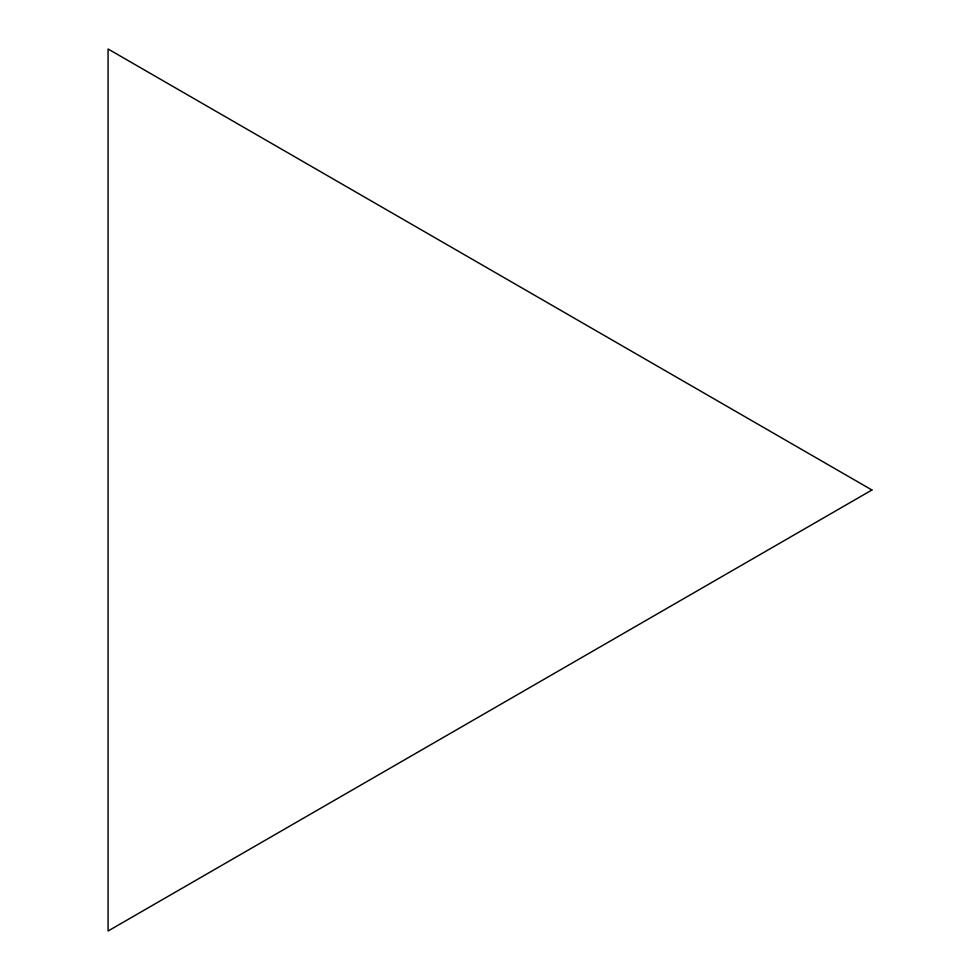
<?xml version="1.0" encoding="UTF-8"?>
<svg xmlns="http://www.w3.org/2000/svg" width="980" height="980" viewBox="0 0 980 980"><rect width="100%" height="100%" fill="white"/><g stroke="black" fill="none" stroke-linecap="round" stroke-linejoin="round"><path stroke-width="1.47" d="M871.918 490L108.082 931L108.082 49L871.918 490"/></g></svg>
